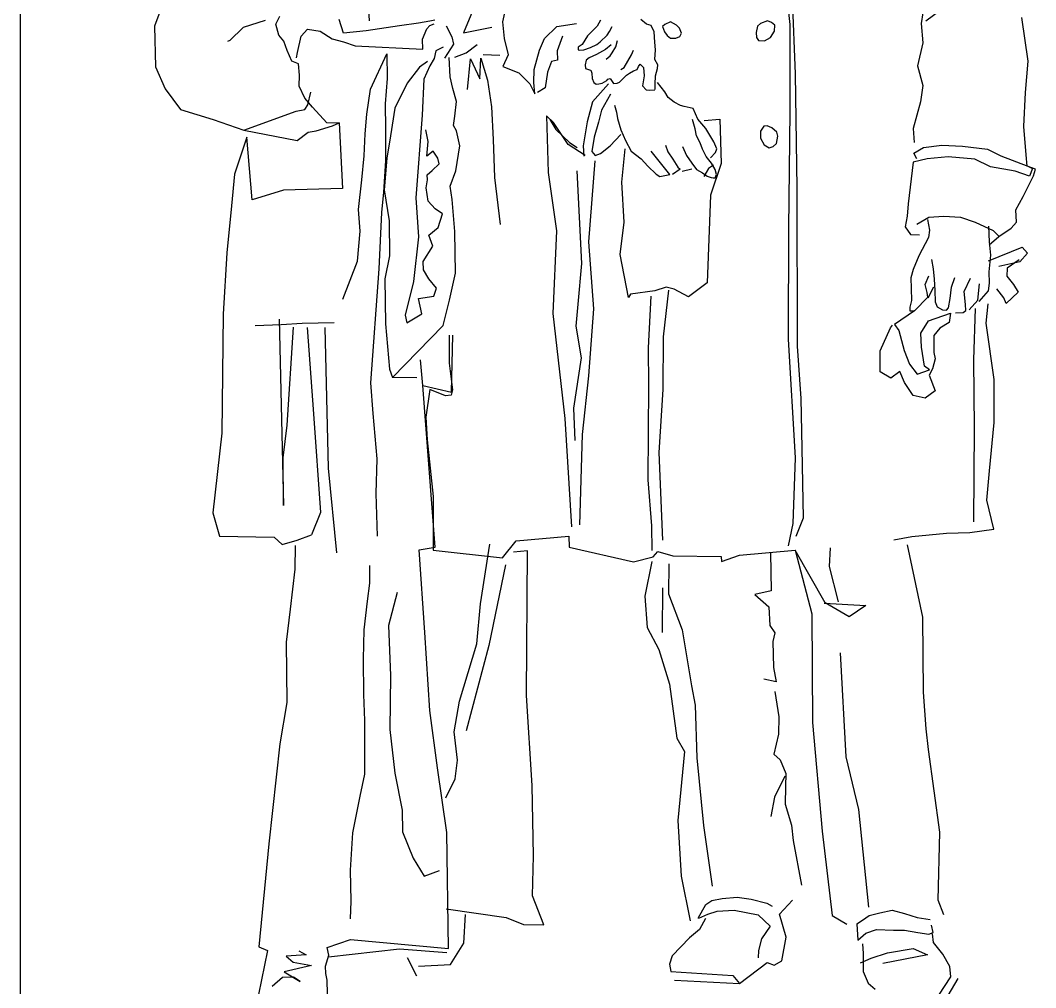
# Model space of a CAD drawing. Extents: x 500 to 638, y 181 to 267.
# Drawn here: x 608.766 to 609.981, y 228.913 to 230.071 of the extents above; entities that cross this region are included whole.
import ezdxf

# ---------------------------------------------------------------- set-up
doc = ezdxf.new("R2010")
doc.units = 0
doc.header["$LTSCALE"] = 7
doc.layers.add('ACESSÓRIO', color=2, linetype='CONTINUOUS')
doc.layers.add('ALVENARIA', color=7, linetype='CONTINUOUS')

# ---------------------------------------------------------------- blocks, each defined once
blk = doc.blocks.new('A$C4C096A11')
at = {"layer": 'ACESSÓRIO'}
for p, q in [((0.75, 1.3089), (0.7597, 1.2158)), ((0.0103, 1.2418), (0, 1.214)), ((0.3844, 1.2414), (0.3694, 1.206)), ((0.7625, 1.2476), (0.7664, 1.1567)), ((0.256, 1.2337), (0.2567, 1.2201)), ((0.42, 1.237), (0.416, 1.219)), ((0.9189, 1.23), (0.9171, 1.217)), ((0.941, 1.2336), (0.9224, 1.2198)), ((0.1322, 1.2207), (0.106, 1.2125)), ((0.1448, 1.2164), (0.1499, 1.2258)), ((0.1486, 1.203), (0.1448, 1.2164)), ((0.2258, 1.2056), (0.2207, 1.222)), ((0.3156, 1.2176), (0.2929, 1.2145)), ((0.3291, 1.22), (0.3156, 1.2176)), ((0.3352, 1.2211), (0.3291, 1.22)), ((0.3294, 1.2146), (0.3342, 1.2166)), ((0.416, 1.219), (0.4182, 1.1993)), ((0.4812, 1.2136), (0.5045, 1.2172)), ((0.5335, 1.2212), (0.5295, 1.2141)), ((0.5882, 1.2165), (0.5818, 1.2217)), ((0.5938, 1.2148), (0.5882, 1.2165)), ((0.5974, 1.2071), (0.5938, 1.2148)), ((0.6104, 1.2161), (0.6077, 1.2135)), ((0.617, 1.2192), (0.6104, 1.2161)), ((0.6243, 1.2152), (0.617, 1.2192)), ((0.6278, 1.2117), (0.6243, 1.2152)), ((0.7248, 1.2172), (0.7211, 1.2139)), ((0.733, 1.2203), (0.7248, 1.2172)), ((0.7381, 1.2183), (0.733, 1.2203)), ((0.7418, 1.215), (0.7381, 1.2183)), ((0.7415, 1.208), (0.7418, 1.215)), ((0.7597, 1.2158), (0.76, 1.1118)), ((0.9171, 1.217), (0.9188, 1.1941)), ((1.0449, 1.172), (1.0373, 1.2244)), ((0, 1.214), (0.0012, 1.1651)), ((0.106, 1.2125), (0.09, 1.1968)), ((0.1545, 1.1958), (0.1486, 1.203)), ((0.1752, 1.2018), (0.1829, 1.2102)), ((0.1829, 1.2102), (0.1979, 1.2079)), ((0.1979, 1.2079), (0.2125, 1.1988)), ((0.2529, 1.2082), (0.2258, 1.2056)), ((0.2929, 1.2145), (0.2529, 1.2082)), ((0.3203, 1.1985), (0.3258, 1.2107)), ((0.3258, 1.2107), (0.3294, 1.2146)), ((0.3487, 1.2143), (0.3555, 1.201)), ((0.3694, 1.206), (0.4032, 1.2126)), ((0.4665, 1.1992), (0.4812, 1.2136)), ((0.5219, 1.2063), (0.5177, 1.2023)), ((0.5295, 1.2141), (0.5219, 1.2063)), ((0.5329, 1.1951), (0.5412, 1.203)), ((0.5412, 1.203), (0.5441, 1.2074)), ((0.5441, 1.2074), (0.5475, 1.2137)), ((0.5985, 1.1947), (0.5974, 1.2071)), ((0.6077, 1.2135), (0.6099, 1.207)), ((0.6099, 1.207), (0.6132, 1.2026)), ((0.6132, 1.2026), (0.6172, 1.1996)), ((0.6304, 1.2055), (0.6278, 1.2117)), ((0.6281, 1.2016), (0.6304, 1.2055)), ((0.7211, 1.2139), (0.7195, 1.2064)), ((0.7195, 1.2064), (0.7201, 1.2003)), ((0.7367, 1.2003), (0.7415, 1.208)), ((0.09, 1.1968), (0.0871, 1.1954)), ((0.1587, 1.1849), (0.1545, 1.1958)), ((0.1707, 1.1823), (0.1752, 1.2018)), ((0.2125, 1.1988), (0.2258, 1.195)), ((0.2258, 1.195), (0.2397, 1.1902)), ((0.3209, 1.1862), (0.3203, 1.1985)), ((0.3577, 1.1925), (0.3469, 1.1758)), ((0.3555, 1.201), (0.3577, 1.1925)), ((0.3726, 1.1821), (0.3857, 1.1919)), ((0.4182, 1.1993), (0.4229, 1.1797)), ((0.4603, 1.1853), (0.4665, 1.1992)), ((0.488, 1.2021), (0.4814, 1.1844)), ((0.5115, 1.1921), (0.5067, 1.1889)), ((0.5177, 1.2023), (0.5115, 1.1921)), ((0.5216, 1.1884), (0.5288, 1.1918)), ((0.5288, 1.1918), (0.5329, 1.1951)), ((0.5462, 1.1914), (0.5395, 1.1861)), ((0.5518, 1.1892), (0.5539, 1.1967)), ((0.599, 1.1854), (0.5985, 1.1947)), ((0.6172, 1.1996), (0.6233, 1.1994)), ((0.6233, 1.1994), (0.6281, 1.2016)), ((0.7201, 1.2003), (0.7225, 1.1968)), ((0.7225, 1.1968), (0.7295, 1.1964)), ((0.7295, 1.1964), (0.7367, 1.2003)), ((0.9188, 1.1941), (0.9127, 1.1666)), ((0.1643, 1.1721), (0.1587, 1.1849)), ((0.1698, 1.1761), (0.1707, 1.1823)), ((0.2397, 1.1902), (0.3209, 1.1862)), ((0.2584, 1.1385), (0.2778, 1.181)), ((0.2778, 1.181), (0.2781, 1.1513)), ((0.3365, 1.1845), (0.3345, 1.1752)), ((0.345, 1.1887), (0.3365, 1.1845)), ((0.3592, 1.177), (0.3726, 1.1821)), ((0.393, 1.1799), (0.413, 1.1792)), ((0.4229, 1.1797), (0.4167, 1.1657)), ((0.4541, 1.162), (0.4603, 1.1853)), ((0.4814, 1.1844), (0.482, 1.1733)), ((0.5067, 1.1889), (0.5067, 1.1876)), ((0.5067, 1.1876), (0.5068, 1.1857)), ((0.5068, 1.1857), (0.5086, 1.1852)), ((0.5086, 1.1852), (0.5136, 1.1855)), ((0.5136, 1.1855), (0.5216, 1.1884)), ((0.5287, 1.1801), (0.5197, 1.1759)), ((0.5395, 1.1861), (0.5287, 1.1801)), ((0.5401, 1.1745), (0.5449, 1.1784)), ((0.5449, 1.1784), (0.5472, 1.1822)), ((0.5472, 1.1822), (0.5518, 1.1892)), ((0.5617, 1.1644), (0.5703, 1.1797)), ((0.5703, 1.1797), (0.573, 1.1853)), ((0.5983, 1.1742), (0.599, 1.1854)), ((0.1719, 1.1688), (0.1643, 1.1721)), ((0.1733, 1.1552), (0.1719, 1.1688)), ((0.3266, 1.1716), (0.317, 1.1649)), ((0.3293, 1.1663), (0.3222, 1.1503)), ((0.3345, 1.1752), (0.3293, 1.1663)), ((0.3535, 1.1532), (0.3523, 1.1766)), ((0.3741, 1.1381), (0.3779, 1.1749)), ((0.3779, 1.1749), (0.389, 1.1507)), ((0.389, 1.1507), (0.3902, 1.1755)), ((0.3902, 1.1755), (0.3983, 1.1492)), ((0.4746, 1.1717), (0.4698, 1.159)), ((0.482, 1.1733), (0.4746, 1.1717)), ((0.5161, 1.1732), (0.5152, 1.1675)), ((0.5152, 1.1675), (0.5154, 1.1633)), ((0.5197, 1.1759), (0.5161, 1.1732)), ((0.5789, 1.1658), (0.5808, 1.1684)), ((0.5808, 1.1684), (0.5847, 1.1643)), ((0.6018, 1.1677), (0.5983, 1.1742)), ((0.6014, 1.1632), (0.6018, 1.1677)), ((0.9127, 1.1666), (0.9189, 1.1428)), ((1.0419, 1.1347), (1.0449, 1.172)), ((0.0012, 1.1651), (0.0125, 1.1391)), ((0.1727, 1.1423), (0.1733, 1.1552)), ((0.317, 1.1649), (0.3019, 1.1456)), ((0.4167, 1.1657), (0.4357, 1.158)), ((0.4357, 1.158), (0.4487, 1.1451)), ((0.4536, 1.1466), (0.4541, 1.162)), ((0.4698, 1.159), (0.467, 1.1403)), ((0.5154, 1.1633), (0.5204, 1.1616)), ((0.5204, 1.1616), (0.5217, 1.1611)), ((0.5217, 1.1611), (0.5231, 1.1575)), ((0.5231, 1.1575), (0.5234, 1.1513)), ((0.5575, 1.1622), (0.5617, 1.1644)), ((0.5606, 1.1513), (0.5646, 1.1552)), ((0.5646, 1.1552), (0.5682, 1.1578)), ((0.5682, 1.1578), (0.573, 1.1606)), ((0.573, 1.1606), (0.5774, 1.162)), ((0.5774, 1.162), (0.5789, 1.1658)), ((0.5847, 1.1643), (0.5857, 1.1545)), ((0.5857, 1.1545), (0.5847, 1.1495)), ((0.5986, 1.1445), (0.5993, 1.1545)), ((0.5993, 1.1545), (0.6014, 1.1632)), ((0.7664, 1.1567), (0.7683, 1.0199)), ((0.1797, 1.1278), (0.1727, 1.1423)), ((0.2781, 1.1513), (0.2759, 1.1208)), ((0.3019, 1.1456), (0.2873, 1.1159)), ((0.3222, 1.1503), (0.3199, 1.1076)), ((0.3567, 1.1392), (0.3535, 1.1532)), ((0.3983, 1.1492), (0.4031, 1.1173)), ((0.4487, 1.1451), (0.455, 1.133)), ((0.455, 1.133), (0.4536, 1.1466)), ((0.5234, 1.1513), (0.5254, 1.1465)), ((0.5429, 1.1449), (0.5236, 1.1234)), ((0.5254, 1.1465), (0.528, 1.1447)), ((0.528, 1.1447), (0.5312, 1.1448)), ((0.5312, 1.1448), (0.5354, 1.1457)), ((0.5354, 1.1457), (0.5409, 1.149)), ((0.5409, 1.149), (0.542, 1.1503)), ((0.542, 1.1503), (0.545, 1.1512)), ((0.545, 1.1512), (0.549, 1.1452)), ((0.549, 1.1452), (0.5534, 1.1459)), ((0.5534, 1.1459), (0.5559, 1.1468)), ((0.5559, 1.1468), (0.5606, 1.1513)), ((0.5847, 1.1495), (0.5838, 1.1425)), ((0.5838, 1.1425), (0.5878, 1.1378)), ((0.5989, 1.1383), (0.5986, 1.1445)), ((0.6102, 1.1352), (0.6017, 1.1466)), ((0.9189, 1.1428), (0.9161, 1.1234)), ((0.0125, 1.1391), (0.0311, 1.1141)), ((0.1831, 1.1198), (0.1867, 1.1348)), ((0.2537, 1.1085), (0.2584, 1.1385)), ((0.3612, 1.1238), (0.3567, 1.1392)), ((0.467, 1.1403), (0.4579, 1.1344)), ((0.5454, 1.1326), (0.5345, 1.1135)), ((0.5878, 1.1378), (0.5915, 1.1374)), ((0.5915, 1.1374), (0.5984, 1.1378)), ((0.6143, 1.1287), (0.6102, 1.1352)), ((1.0397, 1.0937), (1.0419, 1.1347)), ((0.1796, 1.1141), (0.1831, 1.1198)), ((0.1889, 1.1171), (0.1797, 1.1278)), ((0.2759, 1.1208), (0.2762, 1.0911)), ((0.3591, 1.1064), (0.3612, 1.1238)), ((0.5236, 1.1234), (0.5174, 1.0995)), ((0.5503, 1.1193), (0.5527, 1.1112)), ((0.6215, 1.1228), (0.6143, 1.1287)), ((0.6291, 1.1188), (0.6215, 1.1228)), ((0.6334, 1.1178), (0.6291, 1.1188)), ((0.6441, 1.1153), (0.6334, 1.1178)), ((0.9161, 1.1234), (0.9073, 1.0915)), ((0.0311, 1.1141), (0.07, 1.1024)), ((0.1066, 1.0894), (0.1693, 1.1124)), ((0.1693, 1.1124), (0.1796, 1.1141)), ((0.2059, 1.0981), (0.1889, 1.1171)), ((0.2517, 1.0849), (0.2537, 1.1085)), ((0.2873, 1.1159), (0.2822, 1.0827)), ((0.3199, 1.1076), (0.3125, 1.0087)), ((0.3577, 1.0952), (0.3591, 1.1064)), ((0.4031, 1.1173), (0.405, 1.0785)), ((0.4771, 1.0987), (0.4687, 1.1065)), ((0.4687, 1.1065), (0.4709, 1.039)), ((0.5345, 1.1135), (0.531, 1.099)), ((0.5527, 1.1112), (0.5536, 1.1033)), ((0.6497, 1.1025), (0.6441, 1.1153)), ((0.76, 1.1118), (0.7584, 0.9723)), ((0.07, 1.1024), (0.1066, 1.0894)), ((0.1933, 1.0888), (0.2128, 1.0948)), ((0.2213, 1.0977), (0.2059, 1.0981)), ((0.2128, 1.0948), (0.2208, 1.0982)), ((0.2208, 1.0982), (0.2247, 1.0198)), ((0.3612, 1.0886), (0.3577, 1.0952)), ((0.4727, 1.1022), (0.48, 1.0902)), ((0.4945, 1.0724), (0.4771, 1.0987)), ((0.5174, 1.0995), (0.5126, 1.0708)), ((0.531, 1.099), (0.5257, 1.0809)), ((0.5536, 1.1033), (0.5575, 1.0899)), ((0.6466, 1.0912), (0.6435, 1.1022)), ((0.6595, 1.0913), (0.6497, 1.1025)), ((0.6572, 1.1011), (0.6762, 1.1026)), ((0.6762, 1.1026), (0.6777, 1.0494)), ((0.7286, 1.0941), (0.7249, 1.0881)), ((0.7329, 1.0945), (0.7286, 1.0941)), ((0.7385, 1.0921), (0.7329, 1.0945)), ((1.0426, 1.0599), (1.0397, 1.0937)), ((0.1066, 1.0894), (0.1704, 1.077)), ((0.1704, 1.077), (0.1835, 1.0871)), ((0.1835, 1.0871), (0.1933, 1.0888)), ((0.2505, 1.0588), (0.2517, 1.0849)), ((0.2762, 1.0911), (0.2763, 1.0527)), ((0.2822, 1.0827), (0.2779, 1.056)), ((0.3272, 1.0758), (0.3245, 1.0898)), ((0.3651, 1.0708), (0.3612, 1.0886)), ((0.48, 1.0902), (0.4963, 1.0749)), ((0.5448, 1.0707), (0.5578, 1.0842)), ((0.5575, 1.0899), (0.5631, 1.0771)), ((0.6482, 1.0826), (0.6466, 1.0912)), ((0.6524, 1.0742), (0.6482, 1.0826)), ((0.6689, 1.0757), (0.6595, 1.0913)), ((0.7249, 1.0881), (0.7249, 1.08)), ((0.7442, 1.087), (0.7385, 1.0921)), ((0.7441, 1.0736), (0.7454, 1.0822)), ((0.7454, 1.0822), (0.7442, 1.087)), ((0.9073, 1.0915), (0.9087, 1.0747)), ((0.1102, 1.0809), (0.0956, 1.0368)), ((0.1165, 1.0062), (0.1102, 1.0809)), ((0.3256, 1.0584), (0.3272, 1.0758)), ((0.3604, 1.0408), (0.3651, 1.0708)), ((0.405, 1.0785), (0.4067, 1.0327)), ((0.515, 1.0593), (0.4945, 1.0724)), ((0.4963, 1.0749), (0.5053, 1.0687)), ((0.5126, 1.0708), (0.5133, 1.0585)), ((0.5257, 1.0809), (0.5229, 1.0639)), ((0.5335, 1.0614), (0.5448, 1.0707)), ((0.5631, 1.0771), (0.5699, 1.0645)), ((0.611, 1.0715), (0.6138, 1.0636)), ((0.6315, 1.0701), (0.6363, 1.0592)), ((0.6552, 1.0669), (0.6524, 1.0742)), ((0.6726, 1.0672), (0.6689, 1.0757)), ((0.7249, 1.08), (0.7292, 1.0721)), ((0.7292, 1.0721), (0.7352, 1.0684)), ((0.7352, 1.0684), (0.7399, 1.0701)), ((0.7399, 1.0701), (0.7441, 1.0736)), ((0.9196, 1.0686), (0.9418, 1.0715)), ((0.9418, 1.0715), (0.9666, 1.0702)), ((0.9666, 1.0702), (0.9965, 1.0668)), ((0.2477, 1.0302), (0.2505, 1.0588)), ((0.3332, 1.0642), (0.3256, 1.0584)), ((0.3386, 1.0558), (0.3332, 1.0642)), ((0.5229, 1.0639), (0.5268, 1.0592)), ((0.5268, 1.0592), (0.5335, 1.0614)), ((0.5587, 1.0273), (0.5629, 1.0672)), ((0.5699, 1.0645), (0.5821, 1.0552)), ((0.6164, 1.0364), (0.594, 1.0645)), ((0.6138, 1.0636), (0.6199, 1.0547)), ((0.6363, 1.0592), (0.6425, 1.0501)), ((0.6599, 1.0579), (0.6552, 1.0669)), ((0.666, 1.0501), (0.6599, 1.0579)), ((0.665, 1.0562), (0.6708, 1.0627)), ((0.6708, 1.0627), (0.6726, 1.0672)), ((0.9081, 1.0618), (0.9196, 1.0686)), ((0.9116, 1.0551), (0.9081, 1.0618)), ((0.9492, 1.0577), (0.924, 1.0552)), ((0.981, 1.0549), (0.9492, 1.0577)), ((0.9965, 1.0668), (1.0123, 1.0589)), ((1.0123, 1.0589), (1.0446, 1.0464)), ((1.0439, 1.0464), (1.0426, 1.0599)), ((0.2763, 1.0527), (0.2738, 1.0154)), ((0.2779, 1.056), (0.2744, 1.0179)), ((0.3319, 1.0413), (0.3402, 1.0492)), ((0.3402, 1.0492), (0.3386, 1.0558)), ((0.5265, 1.0529), (0.519, 0.956)), ((0.5821, 1.0552), (0.5899, 1.0462)), ((0.5899, 1.0462), (0.5998, 1.0368)), ((0.6199, 1.0547), (0.6259, 1.0451)), ((0.6259, 1.0451), (0.6285, 1.0427)), ((0.6425, 1.0501), (0.6483, 1.0425)), ((0.6686, 1.0477), (0.6626, 1.0437)), ((0.6777, 1.0494), (0.6648, 1.0116)), ((0.6706, 1.0424), (0.666, 1.0501)), ((0.9074, 1.0511), (0.9013, 1.0013)), ((0.924, 1.0552), (0.9074, 1.0511)), ((1, 1.0454), (0.981, 1.0549)), ((1.0293, 1.0405), (1, 1.0454)), ((1.0539, 1.043), (1.0439, 1.0464)), ((1.0446, 1.0464), (1.0502, 1.0435)), ((0.0956, 1.0368), (0.0921, 0.9988)), ((0.326, 1.0361), (0.3319, 1.0413)), ((0.3263, 1.0299), (0.326, 1.0361)), ((0.3534, 1.0226), (0.3604, 1.0408)), ((0.4067, 1.0327), (0.4132, 0.9766)), ((0.4709, 1.039), (0.4806, 0.9689)), ((0.5111, 0.9301), (0.5055, 1.0407)), ((0.5998, 1.0368), (0.6042, 1.0341)), ((0.6042, 1.0341), (0.6164, 1.0364)), ((0.6285, 1.0427), (0.6196, 1.0366)), ((0.6311, 1.0404), (0.6428, 1.0434)), ((0.6483, 1.0425), (0.6554, 1.0384)), ((0.6554, 1.0384), (0.6611, 1.0345)), ((0.6626, 1.0437), (0.6569, 1.0342)), ((0.6611, 1.0345), (0.6656, 1.0327)), ((0.6656, 1.0327), (0.6681, 1.0323)), ((0.6722, 1.0363), (0.6706, 1.0424)), ((0.6706, 1.0325), (0.6722, 1.0363)), ((1.0464, 1.0346), (1.0293, 1.0405)), ((1.0451, 1.0222), (1.0513, 1.0349)), ((1.0502, 1.0435), (1.0464, 1.0346)), ((1.0513, 1.0349), (1.0539, 1.043)), ((0.2439, 0.9946), (0.2477, 1.0302)), ((0.325, 1.0205), (0.3263, 1.0299)), ((0.3271, 1.0045), (0.325, 1.0205)), ((0.356, 1.0065), (0.3534, 1.0226)), ((0.5618, 0.9792), (0.5587, 1.0273)), ((0.6681, 1.0323), (0.6706, 1.0325)), ((1.039, 1.01), (1.0451, 1.0222)), ((0.1543, 1.0175), (0.1165, 1.0062)), ((0.2247, 1.0198), (0.1543, 1.0175)), ((0.2738, 1.0154), (0.2713, 0.991)), ((0.2744, 1.0179), (0.2805, 0.9811)), ((0.3125, 1.0087), (0.3156, 0.9618)), ((0.6648, 1.0116), (0.6609, 0.9067)), ((0.7683, 1.0199), (0.7687, 0.8312)), ((1.0304, 0.9942), (1.039, 1.01)), ((0.0921, 0.9988), (0.0862, 0.9428)), ((0.3355, 0.9955), (0.3271, 1.0045)), ((0.3591, 0.9682), (0.356, 1.0065)), ((0.9013, 1.0013), (0.9002, 0.9864)), ((0.2459, 0.9687), (0.2439, 0.9946)), ((0.2713, 0.991), (0.268, 0.9235)), ((0.3445, 0.9893), (0.3355, 0.9955)), ((0.3391, 0.9729), (0.3445, 0.9893)), ((0.9002, 0.9864), (0.8977, 0.9739)), ((0.9119, 0.9771), (0.9263, 0.9852)), ((0.9263, 0.9852), (0.9441, 0.9867)), ((0.9441, 0.9867), (0.964, 0.9852)), ((0.964, 0.9852), (0.9816, 0.9794)), ((1.0311, 0.9794), (1.0304, 0.9942)), ((0.2805, 0.9811), (0.2808, 0.939)), ((0.3279, 0.9637), (0.3391, 0.9729)), ((0.5569, 0.9406), (0.5618, 0.9792)), ((0.7584, 0.9723), (0.7577, 0.8393)), ((0.8977, 0.9739), (0.9043, 0.9648)), ((0.9245, 0.9827), (0.9271, 0.9697)), ((0.9816, 0.9794), (1.0032, 0.9693)), ((0.9989, 0.956), (0.998, 0.9745)), ((1.0097, 0.9622), (1.0248, 0.9722)), ((1.0248, 0.9722), (1.0311, 0.9794)), ((0.2428, 0.9326), (0.2459, 0.9687)), ((0.3156, 0.9618), (0.3096, 0.9083)), ((0.3328, 0.9508), (0.3279, 0.9637)), ((0.3599, 0.9182), (0.3591, 0.9682)), ((0.4806, 0.9689), (0.4763, 0.8701)), ((0.9043, 0.9648), (0.915, 0.9641)), ((0.9256, 0.961), (0.9143, 0.9393)), ((0.9271, 0.9697), (0.9256, 0.961)), ((0.9985, 0.9523), (1.0097, 0.9622)), ((1.0032, 0.9693), (1.0097, 0.9627)), ((0.3213, 0.9324), (0.3328, 0.9508)), ((0.519, 0.956), (0.525, 0.8758)), ((0.9976, 0.9331), (1.0376, 0.9493)), ((1.0004, 0.94), (0.9989, 0.956)), ((1.0376, 0.9493), (1.0442, 0.9422)), ((0.0862, 0.9428), (0.0818, 0.8695)), ((0.2808, 0.939), (0.2753, 0.9115)), ((0.5669, 0.8891), (0.5569, 0.9406)), ((0.9143, 0.9393), (0.9072, 0.9229)), ((0.9982, 0.9201), (1.0004, 0.94)), ((1.0442, 0.9422), (1.0348, 0.9318)), ((0.2253, 0.8872), (0.2428, 0.9326)), ((0.268, 0.9235), (0.2581, 0.7873)), ((0.3218, 0.9225), (0.3213, 0.9324)), ((0.5067, 0.8811), (0.5111, 0.9301)), ((0.9294, 0.9346), (0.9312, 0.9236)), ((0.9312, 0.9236), (0.9325, 0.9113)), ((1.0348, 0.9318), (1.0098, 0.9263)), ((1.0198, 0.9243), (1.0195, 0.9149)), ((1.0341, 0.9343), (1.0198, 0.9243)), ((0.2753, 0.9115), (0.2763, 0.8576)), ((0.328, 0.9117), (0.3218, 0.9225)), ((0.3373, 0.9003), (0.328, 0.9117)), ((0.3529, 0.8862), (0.3599, 0.9182)), ((0.9072, 0.9229), (0.9045, 0.9128)), ((0.9045, 0.9128), (0.9051, 0.9)), ((0.9217, 0.905), (0.9261, 0.9152)), ((0.9325, 0.9113), (0.9332, 0.8977)), ((0.9533, 0.9017), (0.9572, 0.913)), ((0.9685, 0.8963), (0.9758, 0.9122)), ((0.9989, 0.9065), (0.9982, 0.9201)), ((1.0195, 0.9149), (1.0275, 0.9049)), ((0.3096, 0.9083), (0.2998, 0.8681)), ((0.334, 0.8909), (0.3373, 0.9003)), ((0.6121, 0.9018), (0.5982, 0.8974)), ((0.6216, 0.8993), (0.6121, 0.9018)), ((0.6387, 0.8902), (0.6216, 0.8993)), ((0.6609, 0.9067), (0.6387, 0.8902)), ((0.9051, 0.9), (0.9053, 0.8856)), ((0.924, 0.8953), (0.9217, 0.905)), ((0.9318, 0.9018), (0.925, 0.8886)), ((0.9516, 0.888), (0.9533, 0.9017)), ((0.9846, 0.8859), (0.9866, 0.9058)), ((0.9976, 0.8972), (0.9989, 0.9065)), ((1.0159, 0.8888), (1.0074, 0.8995)), ((1.0275, 0.9049), (1.0329, 0.8958)), ((0.3156, 0.888), (0.334, 0.8909)), ((0.3195, 0.8697), (0.3156, 0.888)), ((0.5692, 0.8934), (0.5669, 0.8891)), ((0.5982, 0.8974), (0.5692, 0.8934)), ((0.5935, 0.8909), (0.5905, 0.8289)), ((0.6148, 0.8982), (0.6084, 0.8422)), ((0.909, 0.8734), (0.9249, 0.8898)), ((0.9249, 0.8898), (0.924, 0.8953)), ((0.9332, 0.8977), (0.9339, 0.8841)), ((0.9497, 0.8767), (0.9516, 0.888)), ((0.97, 0.8809), (0.9685, 0.8963)), ((0.9864, 0.8843), (0.9976, 0.8972)), ((1.0187, 0.8822), (1.0159, 0.8888)), ((1.0329, 0.8958), (1.0187, 0.8822)), ((0.345, 0.8556), (0.3529, 0.8862)), ((0.5043, 0.8549), (0.5067, 0.8811)), ((0.525, 0.8758), (0.5191, 0.7955)), ((0.9053, 0.8856), (0.9033, 0.8776)), ((0.9033, 0.8776), (0.9035, 0.8732)), ((0.9339, 0.8841), (0.936, 0.878)), ((0.936, 0.878), (0.9423, 0.8746)), ((0.9423, 0.8746), (0.9473, 0.8741)), ((0.9473, 0.8741), (0.9497, 0.8767)), ((0.9703, 0.8735), (0.97, 0.8809)), ((0.9745, 0.8743), (0.9846, 0.8859)), ((0.9814, 0.8759), (0.9795, 0.8146)), ((0.9946, 0.8587), (0.9972, 0.8816)), ((0.0818, 0.8695), (0.0803, 0.727)), ((0.149, 0.8635), (0.1541, 0.6403)), ((0.2998, 0.8681), (0.3015, 0.8588)), ((0.3015, 0.8588), (0.3195, 0.8697)), ((0.4763, 0.8701), (0.4907, 0.7446)), ((0.909, 0.8734), (0.885, 0.8568)), ((0.9035, 0.8732), (0.909, 0.8734)), ((0.9257, 0.8614), (0.9519, 0.8707)), ((0.9519, 0.8707), (0.9505, 0.8594)), ((0.9581, 0.871), (0.9673, 0.8714)), ((0.9673, 0.8714), (0.9703, 0.8735)), ((0.1203, 0.8559), (0.1513, 0.8569)), ((0.1513, 0.8569), (0.1765, 0.8587)), ((0.1586, 0.7365), (0.1663, 0.8539)), ((0.1765, 0.8587), (0.2148, 0.8594)), ((0.1824, 0.8535), (0.1901, 0.7499)), ((0.2034, 0.8534), (0.2075, 0.6852)), ((0.2763, 0.8576), (0.2808, 0.8033)), ((0.2845, 0.7936), (0.345, 0.8556)), ((0.5106, 0.8169), (0.5043, 0.8549)), ((0.868, 0.8256), (0.8803, 0.8529)), ((0.8803, 0.8529), (0.8826, 0.856)), ((0.885, 0.8568), (0.8903, 0.8497)), ((0.9165, 0.8466), (0.9257, 0.8614)), ((0.9392, 0.8527), (0.9322, 0.8437)), ((0.9505, 0.8594), (0.9392, 0.8527)), ((1.0042, 0.791), (0.9946, 0.8587)), ((0.3525, 0.8441), (0.3522, 0.8106)), ((0.3552, 0.7761), (0.3567, 0.8443)), ((0.6084, 0.8422), (0.6079, 0.779)), ((0.7577, 0.8393), (0.7661, 0.6973)), ((0.8903, 0.8497), (0.8965, 0.8258)), ((0.9173, 0.83), (0.9165, 0.8466)), ((0.9322, 0.8437), (0.932, 0.8233)), ((0.5905, 0.8289), (0.5908, 0.7843)), ((0.7687, 0.8312), (0.7731, 0.7682)), ((0.921, 0.8072), (0.9173, 0.83)), ((0.3209, 0.7838), (0.3181, 0.8146)), ((0.5013, 0.757), (0.5106, 0.8169)), ((0.8681, 0.8003), (0.868, 0.8256)), ((0.8965, 0.8258), (0.903, 0.8095)), ((0.9336, 0.816), (0.9305, 0.804)), ((0.932, 0.8233), (0.9336, 0.816)), ((0.9795, 0.8146), (0.9804, 0.7329)), ((0.2808, 0.8033), (0.2845, 0.7936)), ((0.3522, 0.8106), (0.3563, 0.7786)), ((0.903, 0.8095), (0.9123, 0.7975)), ((0.9123, 0.7975), (0.9269, 0.8025)), ((0.9269, 0.8025), (0.921, 0.8072)), ((0.9305, 0.804), (0.9265, 0.7963)), ((0.3135, 0.7933), (0.2845, 0.7936)), ((0.5191, 0.7955), (0.5115, 0.7253)), ((0.8808, 0.7928), (0.8681, 0.8003)), ((0.8916, 0.8007), (0.8808, 0.7928)), ((0.8972, 0.7874), (0.8916, 0.8007)), ((0.9265, 0.7963), (0.9336, 0.7776)), ((1.0043, 0.7396), (1.0042, 0.791)), ((0.2581, 0.7873), (0.2612, 0.7503)), ((0.3356, 0.5906), (0.3209, 0.7838)), ((0.3209, 0.7838), (0.3552, 0.7761)), ((0.3291, 0.7792), (0.3246, 0.7461)), ((0.348, 0.7715), (0.3291, 0.7792)), ((0.3563, 0.7786), (0.3549, 0.7724)), ((0.5908, 0.7843), (0.5898, 0.671)), ((0.6079, 0.779), (0.603, 0.7039)), ((0.9074, 0.7718), (0.8972, 0.7874)), ((0.9336, 0.7776), (0.9217, 0.7688)), ((0.3549, 0.7724), (0.348, 0.7715)), ((0.7731, 0.7682), (0.7742, 0.7088)), ((0.9217, 0.7688), (0.9074, 0.7718)), ((0.5032, 0.718), (0.5013, 0.757)), ((0.1901, 0.7499), (0.1985, 0.632)), ((0.2612, 0.7503), (0.2659, 0.6961)), ((0.3246, 0.7461), (0.3259, 0.7189)), ((0.4907, 0.7446), (0.4985, 0.6149)), ((0.1537, 0.6973), (0.1586, 0.7365)), ((0.9804, 0.7329), (0.9794, 0.6207)), ((0.9986, 0.6818), (1.0043, 0.7396)), ((0.0803, 0.727), (0.0696, 0.6317)), ((0.3259, 0.7189), (0.3331, 0.6512)), ((0.5115, 0.7253), (0.5083, 0.6172)), ((0.7742, 0.7088), (0.7759, 0.6253)), ((0.1541, 0.6403), (0.1537, 0.6973)), ((0.2659, 0.6961), (0.2648, 0.6546)), ((0.603, 0.7039), (0.6076, 0.5987)), ((0.7661, 0.6973), (0.7633, 0.619)), ((0.2075, 0.6852), (0.2176, 0.5839)), ((0.9954, 0.6468), (0.9986, 0.6818)), ((0.5898, 0.671), (0.5943, 0.6161)), ((0.2648, 0.6546), (0.2661, 0.6037)), ((0.3331, 0.6512), (0.3333, 0.5868)), ((1.0039, 0.612), (0.9954, 0.6468)), ((0.0696, 0.6317), (0.0774, 0.6036)), ((0.1985, 0.632), (0.1875, 0.6054)), ((0.7759, 0.6253), (0.7671, 0.6031)), ((0.5943, 0.6161), (0.5946, 0.5864)), ((0.7633, 0.619), (0.7578, 0.5921)), ((0.9472, 0.6072), (0.9751, 0.6081)), ((0.9751, 0.6081), (1.0039, 0.612)), ((0.0774, 0.6036), (0.1431, 0.6025)), ((0.1431, 0.6025), (0.1527, 0.5938)), ((0.1527, 0.5938), (0.1705, 0.5989)), ((0.1705, 0.5989), (0.1875, 0.6054)), ((0.416, 0.5779), (0.4323, 0.598)), ((0.4323, 0.598), (0.4954, 0.6036)), ((0.4954, 0.6036), (0.496, 0.5906)), ((0.8844, 0.5991), (0.906, 0.6033)), ((0.906, 0.6033), (0.9472, 0.6072)), ((0.1683, 0.5926), (0.1678, 0.5641)), ((0.3165, 0.5872), (0.3356, 0.5906)), ((0.3234, 0.4885), (0.3165, 0.5872)), ((0.3333, 0.5868), (0.416, 0.5779)), ((0.3898, 0.5228), (0.4011, 0.5939)), ((0.446, 0.5863), (0.4293, 0.5847)), ((0.4449, 0.4129), (0.446, 0.5863)), ((0.496, 0.5906), (0.573, 0.5729)), ((0.5962, 0.579), (0.6021, 0.5855)), ((0.6021, 0.5855), (0.6197, 0.5802)), ((0.6996, 0.5811), (0.7662, 0.5869)), ((0.7366, 0.5836), (0.7377, 0.5384)), ((0.7662, 0.5869), (0.7861, 0.5106)), ((0.8023, 0.5238), (0.7662, 0.5869)), ((0.8081, 0.5897), (0.8068, 0.5674)), ((0.9188, 0.5067), (0.9008, 0.5932)), ((0.573, 0.5729), (0.5962, 0.579)), ((0.5947, 0.5733), (0.5862, 0.532)), ((0.6197, 0.5802), (0.6779, 0.5794)), ((0.6779, 0.5794), (0.6782, 0.5733)), ((0.6782, 0.5733), (0.6996, 0.5811)), ((0.1678, 0.5641), (0.1623, 0.5162)), ((0.2573, 0.5476), (0.2575, 0.5686)), ((0.4196, 0.5694), (0.3997, 0.473)), ((0.6152, 0.5706), (0.6146, 0.5347)), ((0.8068, 0.5674), (0.8176, 0.5251)), ((0.2547, 0.5258), (0.2573, 0.5476)), ((0.29, 0.5363), (0.2797, 0.4967)), ((0.6075, 0.5417), (0.607, 0.4885)), ((0.6146, 0.5347), (0.6311, 0.4916)), ((0.7377, 0.5384), (0.7181, 0.5337)), ((0.2507, 0.4915), (0.2547, 0.5258)), ((0.3853, 0.4748), (0.3898, 0.5228)), ((0.5862, 0.532), (0.5893, 0.4945)), ((0.7181, 0.5337), (0.7349, 0.5192)), ((0.801, 0.5237), (0.8507, 0.5206)), ((0.8309, 0.5072), (0.8023, 0.5238)), ((0.1623, 0.5162), (0.1574, 0.4769)), ((0.7349, 0.5192), (0.7361, 0.4969)), ((0.7861, 0.5106), (0.787, 0.3806)), ((0.8507, 0.5206), (0.8309, 0.5072)), ((0.9196, 0.4171), (0.9188, 0.5067)), ((0.25, 0.4563), (0.2507, 0.4915)), ((0.2797, 0.4967), (0.282, 0.4368)), ((0.3294, 0.3952), (0.3234, 0.4885)), ((0.5893, 0.4945), (0.6031, 0.4679)), ((0.6311, 0.4916), (0.6424, 0.4246)), ((0.7361, 0.4969), (0.742, 0.4879)), ((0.742, 0.4879), (0.7395, 0.4778)), ((0.1574, 0.4769), (0.158, 0.4046)), ((0.3647, 0.4063), (0.3853, 0.4748)), ((0.7395, 0.4778), (0.7404, 0.4464)), ((0.3997, 0.473), (0.3727, 0.3708)), ((0.6031, 0.4679), (0.6158, 0.4265)), ((0.8201, 0.464), (0.827, 0.3398)), ((0.2504, 0.4142), (0.25, 0.4563)), ((0.7404, 0.4464), (0.7437, 0.4292)), ((0.282, 0.4368), (0.2815, 0.3724)), ((0.6158, 0.4265), (0.6245, 0.3618)), ((0.7437, 0.4292), (0.7287, 0.4327)), ((0.2513, 0.3833), (0.2504, 0.4142)), ((0.6424, 0.4246), (0.6468, 0.4013)), ((0.7418, 0.418), (0.7465, 0.3873)), ((0.9231, 0.3732), (0.9196, 0.4171)), ((0.158, 0.4046), (0.1499, 0.3552)), ((0.3585, 0.3694), (0.3647, 0.4063)), ((0.4515, 0.3055), (0.4449, 0.4129)), ((0.6468, 0.4013), (0.6487, 0.3383)), ((0.3383, 0.3263), (0.3294, 0.3952)), ((0.2516, 0.3412), (0.2513, 0.3833)), ((0.7465, 0.3873), (0.7463, 0.3667)), ((0.787, 0.3806), (0.7986, 0.2505)), ((0.2815, 0.3724), (0.2874, 0.32)), ((0.3621, 0.3356), (0.3585, 0.3694)), ((0.7463, 0.3667), (0.7407, 0.3429)), ((0.9256, 0.3485), (0.9231, 0.3732)), ((0.1499, 0.3552), (0.1368, 0.2356)), ((0.6245, 0.3618), (0.634, 0.3462)), ((0.2515, 0.3189), (0.2516, 0.3412)), ((0.634, 0.3462), (0.6258, 0.2633)), ((0.7407, 0.3429), (0.7484, 0.3359)), ((0.9393, 0.2495), (0.9256, 0.3485)), ((0.3595, 0.3132), (0.3621, 0.3356)), ((0.6487, 0.3383), (0.6565, 0.2575)), ((0.7484, 0.3359), (0.7549, 0.3196)), ((0.827, 0.3398), (0.842, 0.2767)), ((0.2459, 0.2926), (0.2515, 0.3189)), ((0.2874, 0.32), (0.2963, 0.2759)), ((0.3497, 0.2489), (0.3383, 0.3263)), ((0.7538, 0.3163), (0.7415, 0.2915)), ((0.7549, 0.3196), (0.7545, 0.304)), ((0.3483, 0.2904), (0.3595, 0.3132)), ((0.4533, 0.2212), (0.4515, 0.3055)), ((0.7545, 0.304), (0.7543, 0.2829)), ((0.237, 0.2486), (0.2459, 0.2926)), ((0.7415, 0.2915), (0.737, 0.2684)), ((0.7543, 0.2829), (0.7618, 0.2578)), ((0.2963, 0.2759), (0.2964, 0.2499)), ((0.842, 0.2767), (0.8541, 0.1597)), ((0.6258, 0.2633), (0.6299, 0.1967)), ((0.6565, 0.2575), (0.6669, 0.1849)), ((0.7618, 0.2578), (0.7639, 0.2394)), ((0.2343, 0.2039), (0.237, 0.2486)), ((0.2964, 0.2499), (0.3091, 0.2183)), ((0.3517, 0.1103), (0.3497, 0.2489)), ((0.7986, 0.2505), (0.8106, 0.1496)), ((0.9372, 0.1683), (0.9393, 0.2495)), ((0.1368, 0.2356), (0.1245, 0.1124)), ((0.7639, 0.2394), (0.774, 0.1861)), ((0.452, 0.1735), (0.4533, 0.2212)), ((0.3091, 0.2183), (0.3226, 0.1967)), ((0.235, 0.1668), (0.2343, 0.2039)), ((0.3226, 0.1967), (0.3408, 0.2038)), ((0.6299, 0.1967), (0.6405, 0.1434)), ((0.4656, 0.1388), (0.452, 0.1735)), ((0.6665, 0.1676), (0.6788, 0.1701)), ((0.6788, 0.1701), (0.6968, 0.1716)), ((0.6968, 0.1716), (0.7135, 0.1694)), ((0.2343, 0.1457), (0.235, 0.1668)), ((0.6503, 0.1464), (0.6594, 0.163)), ((0.6594, 0.163), (0.6665, 0.1676)), ((0.7135, 0.1694), (0.7323, 0.1647)), ((0.7323, 0.1647), (0.7387, 0.1608)), ((0.7473, 0.1513), (0.7631, 0.1682)), ((0.9442, 0.1507), (0.9372, 0.1683)), ((0.3488, 0.1577), (0.4205, 0.1472)), ((0.37, 0.1167), (0.372, 0.1509)), ((0.4205, 0.1472), (0.4414, 0.1389)), ((0.651, 0.1464), (0.6619, 0.1512)), ((0.659, 0.1461), (0.6517, 0.1329)), ((0.6619, 0.1512), (0.6728, 0.155)), ((0.6728, 0.155), (0.6931, 0.156)), ((0.6931, 0.156), (0.7219, 0.1506)), ((0.7219, 0.1506), (0.7362, 0.1371)), ((0.7554, 0.1238), (0.7473, 0.1513)), ((0.8106, 0.1496), (0.8279, 0.1393)), ((0.8468, 0.144), (0.8546, 0.1498)), ((0.8546, 0.1498), (0.8674, 0.153)), ((0.8674, 0.153), (0.8821, 0.1562)), ((0.8821, 0.1562), (0.8971, 0.152)), ((0.8971, 0.152), (0.9122, 0.1473)), ((0.9122, 0.1473), (0.9279, 0.1449)), ((0.4414, 0.1389), (0.4656, 0.1388)), ((0.7362, 0.1371), (0.7258, 0.1217)), ((0.8402, 0.1399), (0.8468, 0.144)), ((0.8402, 0.1399), (0.8412, 0.1202)), ((0.9312, 0.1296), (0.9295, 0.1382)), ((0.6398, 0.1229), (0.6191, 0.1015)), ((0.6517, 0.1329), (0.6398, 0.1229)), ((0.7258, 0.1217), (0.7223, 0.1079)), ((0.7501, 0.0957), (0.7554, 0.1238)), ((0.8412, 0.1202), (0.8507, 0.1286)), ((0.8507, 0.1286), (0.8634, 0.1329)), ((0.8634, 0.1329), (0.884, 0.1322)), ((0.884, 0.1322), (0.8969, 0.1322)), ((0.8969, 0.1322), (0.9131, 0.1293)), ((0.9131, 0.1293), (0.9263, 0.1275)), ((0.9263, 0.1275), (0.9312, 0.1296)), ((0.9318, 0.1173), (0.9306, 0.1277)), ((0.1245, 0.1124), (0.1352, 0.108)), ((0.2063, 0.1116), (0.2343, 0.121)), ((0.2085, 0.1023), (0.2063, 0.1116)), ((0.2081, 0.1005), (0.293, 0.1098)), ((0.2343, 0.121), (0.3517, 0.1103)), ((0.293, 0.1098), (0.3495, 0.1057)), ((0.3539, 0.0911), (0.37, 0.1167)), ((0.8469, 0.116), (0.8475, 0.1044)), ((0.8767, 0.1051), (0.9074, 0.1104)), ((0.9074, 0.1104), (0.9244, 0.1026)), ((0.9429, 0.1035), (0.9318, 0.1173)), ((0.1352, 0.108), (0.1208, 0.0379)), ((0.1812, 0.1029), (0.1573, 0.101)), ((0.1573, 0.101), (0.1656, 0.094)), ((0.1723, 0.1074), (0.1812, 0.1029)), ((0.2042, 0.0892), (0.2085, 0.1023)), ((0.3022, 0.0996), (0.3132, 0.0774)), ((0.6191, 0.1015), (0.6159, 0.0914)), ((0.7223, 0.1079), (0.722, 0.0993)), ((0.8444, 0.0931), (0.8572, 0.0987)), ((0.8475, 0.1044), (0.8474, 0.0826)), ((0.8572, 0.0987), (0.8767, 0.1051)), ((0.9244, 0.1026), (0.8711, 0.0925)), ((0.9511, 0.0886), (0.9429, 0.1035)), ((0.1875, 0.0901), (0.155, 0.0823)), ((0.1656, 0.094), (0.1875, 0.0901)), ((0.2046, 0.0805), (0.2042, 0.0892)), ((0.3157, 0.0892), (0.3539, 0.0911)), ((0.6159, 0.0914), (0.6176, 0.0828)), ((0.6995, 0.0684), (0.7329, 0.0936)), ((0.7329, 0.0936), (0.741, 0.0903)), ((0.741, 0.0903), (0.7501, 0.0957)), ((0.9524, 0.0762), (0.9511, 0.0886)), ((0.1529, 0.0755), (0.1405, 0.0649)), ((0.166, 0.0761), (0.1529, 0.0755)), ((0.155, 0.0823), (0.1742, 0.0709)), ((0.1742, 0.0709), (0.166, 0.0761)), ((0.2063, 0.0725), (0.2046, 0.0805)), ((0.6176, 0.0828), (0.6916, 0.0779)), ((0.6916, 0.0779), (0.6995, 0.0684)), ((0.8474, 0.0826), (0.8537, 0.0688)), ((0.938, 0.0545), (0.9524, 0.0762)), ((0.9452, 0.0474), (0.9612, 0.0742)), ((0.2066, 0.0559), (0.2063, 0.0725)), ((0.6218, 0.0724), (0.6995, 0.0684)), ((0.8537, 0.0688), (0.8621, 0.0618))]:
    blk.add_line(p, q, dxfattribs=at)

msp = doc.modelspace()

# ---------------------------------------------------------------- linework, layer by layer
at = {"layer": 'ALVENARIA'}
msp.add_line((608.7659, 231.7577), (608.7659, 228.8463), dxfattribs=at)

# ---------------------------------------------------------------- block references
at = {"layer": 'ACESSÓRIO'}
msp.add_blockref('A$C4C096A11', (608.9266, 228.8497), dxfattribs=at)

doc.saveas('drawing.dxf')
